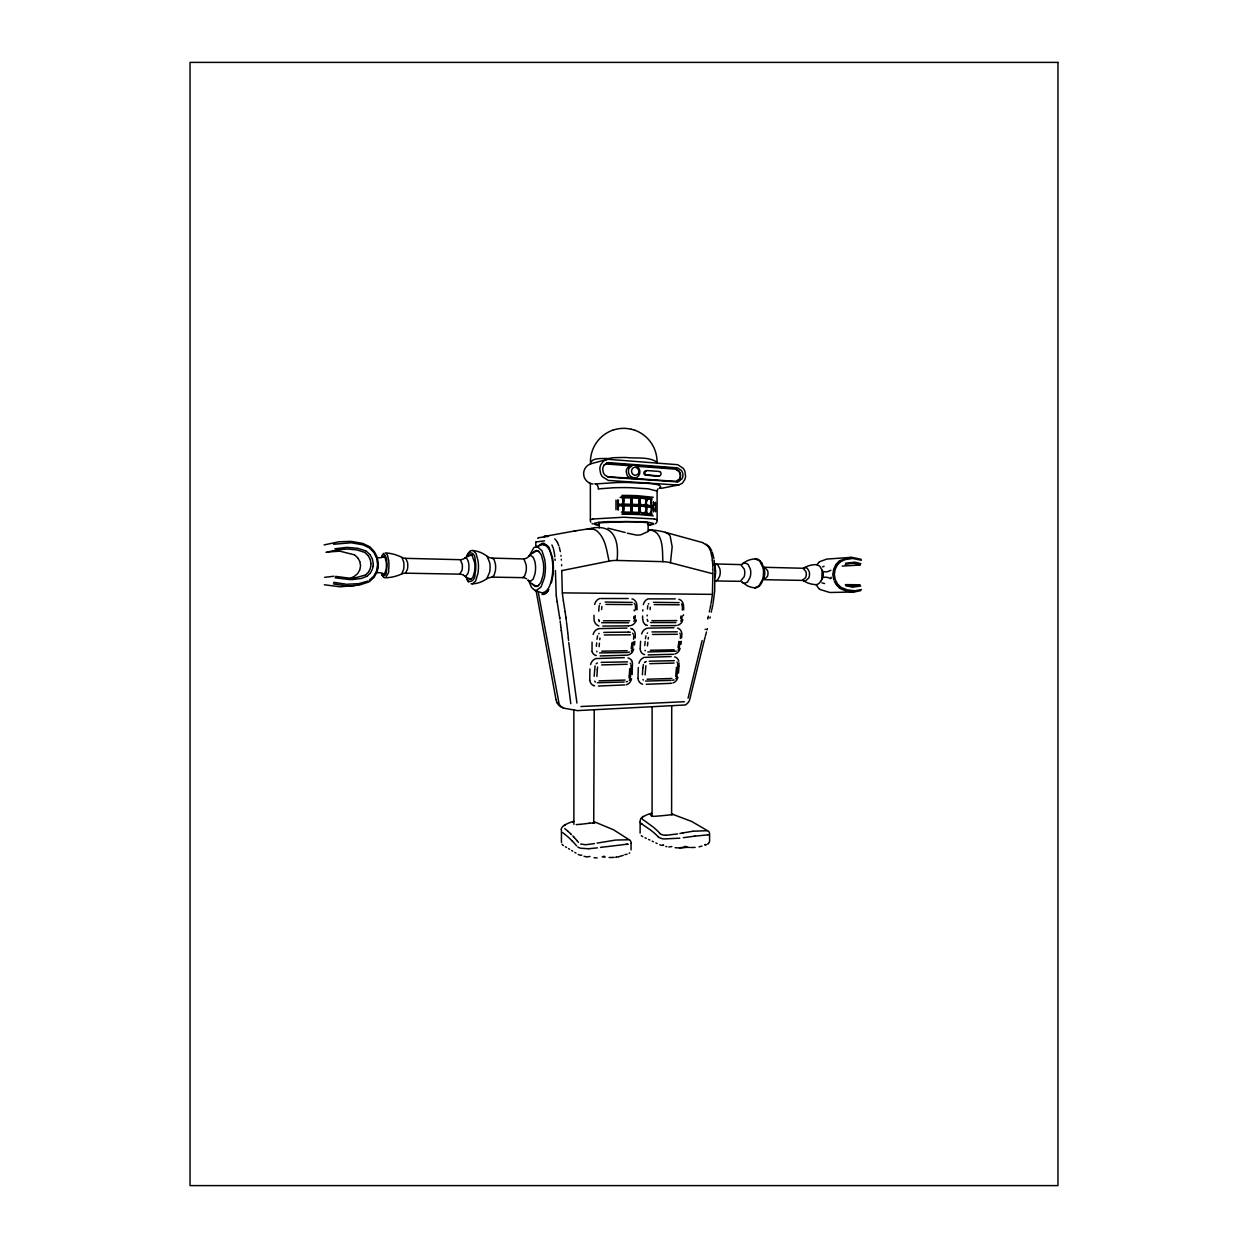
<?xml version="1.0" encoding="UTF-8"?>
<svg xmlns="http://www.w3.org/2000/svg" width="1248" height="1248" viewBox="0 0 1248 1248"><rect width="100%" height="100%" fill="white"/><g stroke="black" fill="none" stroke-linecap="round" stroke-linejoin="round"><path stroke-width="1.5" d="M370.984 564.19L370.5 567.84M631.067 849.872L631.067 843.445M646.183 513.49L646.183 506.594M645.98 505.05L645.98 498.794M649.007 530.618L648.102 531.461L648.211 523.146M651.253 505.705C653.718 490.168 638.726 505.58 651.206 505.69M651.893 513.599C649.116 507.265 654.904 504.535 653.5 511.649M651.893 499.59C648.398 504.036 655.403 510.12 653.5 502.195M661.658 815.771L654.124 816.332A9.282 9.282 0 0 1 652.08 816.052L652.111 707.132M653.562 511.68L653.562 507.718M653.562 506.173L653.562 501.961M655.528 511.805L655.528 502.351M598.572 488.888L613.033 487.796A304.762 304.762 0 0 1 630.786 487.687L648.149 488.81L657.103 491.072L657.119 520.088A3.947 3.947 0 0 1 655.512 523.676M662.501 815.677L671.611 814.726L671.72 706.181M712.889 572.91L712.889 572.161M714.854 573.893L714.667 591.131L713.029 603.736M832.915 574.314L833.57 569.618M373.214 564.221L373.121 565.89M834.382 574.298L835.021 569.915M637.057 609.742L636.87 604.781A7.176 7.176 0 0 0 633.032 599.134A7.628 7.628 0 0 0 631.987 598.978M682.422 608.93L682.438 607.838A16.333 16.333 0 0 0 682.391 606.949L682.375 606.715A9.11 9.11 0 0 0 682.25 605.779M683.686 609.82L683.576 605.342M598.837 609.43L599.227 605.483M601.614 609.539L601.864 606.466M377.504 565.11L376.568 570.476M598.775 611.192L598.806 610.319M635.497 609.976L635.544 607.979A17.16 17.16 0 0 0 635.497 606.793L635.482 606.466A9.235 9.235 0 0 0 635.341 605.576M650.146 609.632L650.317 607.152M561.444 830.029L561.444 842.4M634.187 610.912L634.218 610.038M642.829 609.742L642.782 611.021M682.406 609.211L682.375 610.054M360.5 566.171L359.83 569.712M378.269 565.172L378.035 567.715M642.58 615.982L642.658 619.336M647.447 608.993L647.806 605.67M593.954 615.295L594.11 619.991A7.004 7.004 0 0 0 598.853 625.934M635.279 615.607L635.185 617.167A17.16 17.16 0 0 1 635.045 618.259L634.967 618.665A9.017 9.017 0 0 1 634.764 619.585L634.748 619.632A5.788 5.788 0 0 1 634.483 620.318L634.421 620.443A3.713 3.713 0 0 1 633.828 621.332M647.197 615.092L647.15 615.95M683.467 614.796L683.42 615.623M594.142 676.26L595.062 665.87M596.903 676.463L597.293 669.599M682.11 615.982L682.032 617.198A16.848 16.848 0 0 1 681.892 618.228L681.845 618.446A9.36 9.36 0 0 1 681.642 619.367A5.741 5.741 0 0 1 681.377 620.1L681.377 620.1A3.697 3.697 0 0 1 680.737 621.114M629.304 675.574L629.725 668.678M633.953 616.372L633.703 618.649M632.159 674.544L632.455 663.062A7.613 7.613 0 0 0 631.597 660.566M642.424 674.731L642.845 668.008M645.122 674.934L645.871 665.73M680.94 616.06L680.659 618.509M589.945 668.928L589.711 680.144M678.506 673.093L678.959 666.448M678.974 666.136L678.99 662.828M629.304 675.667L629.023 677.929M638.321 667.571L637.962 678.054M597.293 669.505L597.605 667.04M676.447 667.368L675.73 676.385M642.86 667.898L643.375 664.607M635.185 638.087L635.263 634.546M596.341 646.339L596.669 642.845M599.758 639.709L599.96 638.024M599.087 646.667L599.414 643.204M592.067 642.19L592.02 651.409M596.996 639.382L597.605 635.856M633.563 639.272L633.688 637.681A17.144 17.144 0 0 0 633.703 636.776L633.703 636.371A9.532 9.532 0 0 0 633.641 635.575M634.468 645.013L634.842 641.363M644.764 645.528L645.185 641.488M647.447 645.856L647.837 642.252M633.298 641.831L632.736 647.119A16.63 16.63 0 0 1 632.549 648.133L632.455 648.523A9.313 9.313 0 0 1 632.221 649.334A5.803 5.803 0 0 1 631.925 650.052L631.847 650.224A3.728 3.728 0 0 1 631.27 651.019M645.466 638.742L645.934 635.84M648.164 639.07L648.383 637.416M631.94 642.704L631.207 648.57M640.614 641.285L640.13 648.586M681.673 637.837L681.814 634.031M712.312 595.358L711.001 603.658M678.428 645.341L678.865 641.378M680.956 644.264L681.283 641.316M680.347 638.446L680.456 637.104A17.581 17.581 0 0 0 680.488 636.308L680.488 635.918A9.282 9.282 0 0 0 680.441 635.06M680.004 641.581L679.411 646.573A16.91 16.91 0 0 1 679.271 647.306L679.224 647.54A9.454 9.454 0 0 1 678.959 648.445L678.943 648.476A5.834 5.834 0 0 1 678.678 649.147M678.397 645.559L678.023 647.759M373.09 566.155L372.637 568.339M831.152 577.231L831.028 577.964M378.019 567.824L377.302 570.898M639.085 513.053L639.132 506.173M670.457 562.739L672.173 546.827L670.207 536.219A8.44 8.44 0 0 0 667.571 533.458L665.2 532.303A69.139 69.139 0 0 0 657.571 530.665A71.744 71.744 0 0 0 649.444 529.854C664.014 531.57 662.251 550.867 662.875 561.662A33.634 33.634 0 0 1 670.457 562.739L712.889 573.768L712.405 594.36L562.302 592.878L561.756 570.383M688.085 698.1L702.125 640.598M710.767 604.874L710.034 608.54M712.795 604.952L711.797 609.773M709.784 609.757L709.332 611.894M711.547 610.974L711.298 612.175M708.146 617.261L708.396 616.153M708.053 617.682L707.741 619.055M709.94 618.181L710.221 616.98M639.085 504.8L638.945 498.248L632.268 497.968L632.268 504.286L638.945 504.551M705.167 629.538L705.26 629.164M707.335 628.805L707.148 629.522M707.273 628.992L707.101 629.71M706.508 631.94L705.37 636.09M682.843 619.741L682.391 621.02A8.564 8.564 0 0 1 682.094 621.66A7.176 7.176 0 0 1 677.758 625.232M636.215 619.897L635.762 621.208M551.413 582.847L552.895 575.687A61.308 61.308 0 0 0 553.27 563.8A52.042 52.042 0 0 0 552.474 557.497L549.058 547.576L543.988 543.286A4.727 4.727 0 0 0 542.053 543.348L538.434 545.86M705.042 637.276L689.473 700.424M593.128 634.468L593.689 633.001A9.11 9.11 0 0 1 594.001 632.393A7.55 7.55 0 0 1 596.84 629.46A8.284 8.284 0 0 1 598.712 628.727M641.675 633.953L642.377 632.206A7.909 7.909 0 0 1 643.703 630.302A7.16 7.16 0 0 1 646.058 628.68A8.034 8.034 0 0 1 647.041 628.337M633.703 649.194L633.157 650.645A9.282 9.282 0 0 1 632.845 651.253A8.284 8.284 0 0 1 632.284 652.127M680.16 648.398L679.271 650.458A7.394 7.394 0 0 1 675.854 653.64A8.034 8.034 0 0 1 675.028 653.905L674.903 653.952M529.277 555.719L533.848 547.7L541.835 544.799A4.306 4.306 0 0 1 543.27 544.596C549.619 546.016 551.07 554.096 552.178 559.541A55.489 55.489 0 0 1 551.897 577.824C550.68 583.331 548.98 591.334 542.615 592.784M370.313 568.448L368.737 571.709M372.419 569.026L370.609 572.645M833.758 568.963L835.77 564.782M820.825 581.303L821.824 579.275A6.49 6.49 0 0 0 822.838 577.403L823.134 576.389A9.594 9.594 0 0 0 823.196 573.004L822.853 571.646A6.053 6.053 0 0 0 822.073 570.118L819.702 566.124L816.348 564.595M466.705 556.608L467.735 554.159A7.784 7.784 0 0 1 470.402 550.961M835.208 569.306L837.143 565.422M377.005 571.802L376.662 572.676L379.564 572.707A6.646 6.646 0 0 1 382.106 573.253A9.188 9.188 0 0 0 384.54 573.971L386.053 569.681A28.486 28.486 0 0 0 386.225 561.678L384.758 556.67L382.762 557.06M821.824 579.275L822.104 570.211M376.272 571.319L375.414 573.284M466.924 556.639C468.094 549.713 475.41 553.067 475.036 559.01A37.19 37.19 0 0 1 474.973 574.345C475.66 580.336 467.953 585.328 466.627 577.512M359.611 570.258L357.755 573.409M376.646 572.723L374.306 576.919M375.305 573.503L373.776 575.952M689.161 701.095L688.054 702.749M548.87 589.555L548.106 590.85M817.081 564.704L819.062 562.099M604.126 465.083L603.502 466.159A8.065 8.065 0 0 0 602.737 469.232L603.283 472.43A8.658 8.658 0 0 0 604.999 475.16L608.587 477.173L676.993 481.837A5.039 5.039 0 0 0 678.335 481.759L682.094 478.717A7.878 7.878 0 0 0 682.937 475.738A7.41 7.41 0 0 0 682.828 473.834L682.687 473.21A8.471 8.471 0 0 0 681.299 470.356L677.539 467.86L609.149 462.68A5.538 5.538 0 0 0 607.324 462.836L604.126 465.083A4.789 4.789 0 0 1 607.386 464.069L630.334 465.785M836.144 564.252L839.202 561.023M837.502 564.923L840.403 561.943M547.622 591.568L547.825 591.162A5.179 5.179 0 0 1 544.487 592.909M368.394 572.192L365.898 574.688M370.235 573.144L367.364 575.952M373.776 577.621L369.595 581.474M373.214 576.67L369.392 580.148M528.2 556.904L528.84 556.171A18.47 18.47 0 0 1 535.532 551.522L536.032 551.32A3.338 3.338 0 0 1 536.796 551.132A3.432 3.432 0 0 1 539.23 551.897M528.497 556.546L530.15 555.578A2.215 2.215 0 0 1 531.04 555.594L533.224 557.357L534.846 561.35A28.657 28.657 0 0 1 534.83 574.408L533.114 579.212L530.353 581.35M357.365 573.862L354.104 576.529M708.427 843.476L708.458 843.461A4.571 4.571 0 0 0 708.786 843.071M687.476 703.373L685.807 704.636M384.587 573.94L383.854 574.392A1.591 1.591 0 0 1 382.699 573.425M653.359 506.548L651.284 506.298M819.468 561.756L826.816 559.073L851.417 557.357M743.231 563.269L742.279 564.065A4.337 4.337 0 0 1 744.806 562.848M645.731 470.964L646.448 470.621L644.296 471.557A2.558 2.558 0 0 0 644.826 475.02L657.634 476.252M648.102 531.461L641.035 534.706A17.113 17.113 0 0 1 640.442 534.83L640.084 534.893A17.878 17.878 0 0 1 636.542 535.096L627.307 533.192M629.148 853.336L629.226 853.273A6.256 6.256 0 0 0 629.71 852.852M486.798 578.698L489.653 572.161A28.735 28.735 0 0 0 489.778 562.988L487.141 556.327A27.191 27.191 0 0 0 472.898 550.524L476.018 553.457L478.078 561.054A41.153 41.153 0 0 1 478.468 567.325A40.981 40.981 0 0 1 477.89 573.565L475.613 581.069L472.415 583.892A26.754 26.754 0 0 0 486.814 578.698A7.067 7.067 0 0 1 487.64 578.152L491.681 577.122L522.475 577.637A8.284 8.284 0 0 1 524.659 577.964L525.283 578.183A7.441 7.441 0 0 1 526.235 578.62L526.594 578.838M707.741 844.069L707.772 844.038A6.084 6.084 0 0 0 708.318 843.586M830.872 570.242L828.173 571.475A13.26 13.26 0 0 1 825.911 571.865L822.853 571.646M839.686 560.648L850.34 557.404M537.654 538.294L537.919 538.122A4.696 4.696 0 0 1 538.746 537.701L538.886 537.654M840.871 561.6L845.068 559.619L852.275 558.511M527.405 557.606L526.968 557.903A6.973 6.973 0 0 1 526.079 558.324L525.034 558.683A8.003 8.003 0 0 1 523.91 558.87L526.079 564.689A20.389 20.389 0 0 1 526.328 569.104A20.888 20.888 0 0 1 526.016 571.724L524.612 575.999L522.6 577.637M365.399 575.047L355.29 577.824M366.85 576.311L361.421 578.432L351.764 579.618M368.862 581.958L359.393 585.062L340.907 586.763M646.402 513.833L652.018 514.488M565.313 824.678L566.982 823.82A36.551 36.551 0 0 1 573.144 821.496L573.893 821.293M367.91 581.038L358.8 583.643L347.147 584.251M594.266 523.302L598.666 522.35M677.118 481.853L679.817 479.107A7.519 7.519 0 0 0 680.456 474.365L680.316 473.741A8.674 8.674 0 0 0 678.928 470.902L675.168 468.374L635.716 465.41M353.543 576.826L350.376 578.136M401.747 573.924L403.198 573.425A8.252 8.252 0 0 1 403.759 573.3L404.321 573.222A8.611 8.611 0 0 1 405.428 573.175L459.779 574.158L462.056 570.211A18.143 18.143 0 0 0 462.212 564.143L460.231 559.697L405.6 558.34A8.642 8.642 0 0 1 401.887 557.404A41.324 41.324 0 0 0 385.538 552.895L387.426 554.97L388.69 560.586A37.409 37.409 0 0 1 388.924 566.452A38.048 38.048 0 0 1 388.612 569.946C390.031 573.862 382.247 579.15 388.456 577.574A40.544 40.544 0 0 0 401.7 573.971L403.634 569.322A24.71 24.71 0 0 0 403.712 562.115L401.887 557.388M685.152 704.98L577.559 710.611M822.479 566.857L824.101 566.296M623.267 855.364L618.758 856.705M620.131 497.312L622.736 497.047M860.761 590.632L854.552 591.942M588.775 482.648A10.374 10.374 0 0 1 590.257 464.006L590.99 463.757M861.292 589.508L855.364 590.725M659.911 488.14C665.621 482.274 633.438 483.272 630.256 482.539A354.26 354.26 0 0 0 617.12 482.539L595.124 483.974M860.746 586.014L852.899 587.122M859.404 584.922L852.119 585.936M612.612 430.279L613.876 429.858A33.088 33.088 0 0 1 626.824 428.485L631.145 429.187M701.969 846.066L699.052 846.846M674.092 679.91L672.438 680.269M648.211 524.238C650.972 521.867 638.102 522.366 636.464 521.898A250.006 250.006 0 0 0 624.78 521.617L601.271 522.725A17.332 17.332 0 0 0 599.383 523.099L598.775 524.066A3.916 3.916 0 0 0 599.274 524.238M627.432 681.517L626.231 681.814M646.277 661.565L646.121 661.596A4.399 4.399 0 0 0 645.216 662.002M676.244 651.16L647.852 651.955M629.429 652.096L628.368 652.33A14.399 14.399 0 0 1 626.87 652.486L626.387 652.501M653.936 524.144L648.211 525.08L649.038 525.049M652.47 524.332L648.96 524.987L649.787 524.878M845.224 564.424L850.902 563.41M845.614 563.207L854.786 562.193M606.45 459.638L603.548 461.042L600.928 464.474A11.731 11.731 0 0 0 599.82 468.952L600.631 473.569A12.62 12.62 0 0 0 602.534 476.83L608.338 480.433L676.993 485.004A7.254 7.254 0 0 0 678.896 484.895L682.36 483.194L684.746 479.684A11.528 11.528 0 0 0 685.589 476.174L684.98 471.619A12.386 12.386 0 0 0 683.249 468.359L677.789 464.708L609.149 459.404A8.05 8.05 0 0 0 606.45 459.638L591.521 463.601M535.548 546.764L536 546.64A3.526 3.526 0 0 1 537.342 546.64L541.96 550.789L544.705 559.4A49.904 49.904 0 0 1 544.393 577.84L541.024 587.012L536.266 590.538A3.838 3.838 0 0 1 534.799 590.304L531.492 587.387L528.84 581.116M709.363 834.709L707.928 834.865M822.838 577.403L825.334 577.184A14.617 14.617 0 0 1 828.157 577.574L830.856 578.682M596.606 658.554L624.296 657.618M324.106 544.924L338.863 541.804L350.516 541.351M599.18 628.602L626.98 628.087M333.622 544.253L350.782 542.802M636.823 466.378A6.536 6.536 0 0 1 636.277 477.828A5.366 5.366 0 0 1 635.466 477.984L631.628 478.608L628.586 477.11A7.488 7.488 0 0 1 627.042 475.16L626.215 471.526A7.582 7.582 0 0 1 626.746 469.092L628.836 466.378L632.564 465.239A4.867 4.867 0 0 1 634.093 465.114M334.901 548.808L346.336 547.388M658.102 476.221L659.272 475.972M325.978 552.302L336.57 550.118M561.756 570.617L609.055 561.132A35.88 35.88 0 0 1 617.058 560.446L662.875 561.662M593.003 518.981L623.704 517.234L654.451 518.981M327.428 551.99L339.534 551.21M336.944 550.056L346.18 549.026M678.896 484.895L662.688 488.077A11.216 11.216 0 0 1 659.818 488.28L659.365 488.249M618.337 856.799L616.59 857.08M543.551 536.64L545.797 536.219M544.206 536.515L544.705 536.422M645.216 657.353L671.143 656.557M597.137 843.071L615.607 840.076L628.274 839.764M679.895 833.477L682.89 832.915M544.83 536.39L546.484 536.078M627.276 655.169L600.179 655.949M545.423 536.281L548.792 535.657M549.229 535.579L547.934 535.813M677.586 833.914L665.761 835.333M682.391 833.009L692.858 831.262M549.572 535.517L576.124 530.712M594.469 843.57L585.686 844.74L580.648 844.054M647.962 628.134L673.982 627.728M629.959 625.685L628.477 625.856M671.564 683.218L670.519 683.358M649.256 598.9L675.293 598.884M600.881 598.541L628.228 598.525M624.858 684.934L598.416 686.026M673.514 654.248L648.18 654.919M574.22 531.024L589.15 528.746C611.504 523.224 619.523 536.827 617.058 560.446M538.933 537.638L548.246 536.422M676.369 625.451L674.513 625.591M536.11 541.928L544.565 540.868M601.692 847.267L625.451 844.412M683.342 837.689L694.746 836.144M616.122 857.142L615.701 857.204M535.829 541.96L535.798 546.702M601.286 847.33L600.506 847.439M465.613 576.404L467.984 573.378A14.102 14.102 0 0 0 468.218 572.614A22.355 22.355 0 0 0 468.172 561.07L466.658 558.09L464.771 558.106A12.028 12.028 0 0 1 470.948 555.329M693.17 831.215L707.32 830.7M597.402 847.86L588.744 848.734M679.754 838.172L663.858 838.952A12.511 12.511 0 0 1 657.852 836.675M583.471 823.945L589.524 823.228M598.759 522.335L606.918 521.648M694.418 836.191L707.476 834.896M582.457 824.086L580.304 824.335M680.02 847.735L685.901 847.08M705.089 844.678L706.415 844.506M624.858 854.646L627.089 854.225M679.786 847.922L687.866 847.298L686.618 847.158M704.73 844.865L706.181 844.693M324.636 577.34L333.778 576.248M580.741 855.223L581.833 855.098M662.189 845.458L663.577 845.286M587.137 856.83L590.023 856.487M668.834 846.94L671.876 846.565M662.407 845.27L663.39 845.161M587.215 529.074L593.33 529.292A11.076 11.076 0 0 1 596.638 530.774C605.592 537.982 606.653 550.664 609.055 561.132M384.727 556.639L384.244 556.702A9.126 9.126 0 0 0 382.434 557.185M355.04 577.855L351.265 578.12M579.946 824.366L576.202 824.6M589.259 823.259L592.847 822.931M695.12 847.408L690.908 847.532M670.379 683.374L646.292 684.278M623.376 497.047L630.926 497.125M614.203 857.36L612.612 857.485M405.522 573.175L407.472 569.119A21.06 21.06 0 0 0 407.519 562.24L405.6 558.34M744.822 562.879L748.036 564.33L750.266 568.885A15.257 15.257 0 0 1 750.719 573.752A16.318 16.318 0 0 1 749.986 577.606L747.521 582.02L744.791 583.268A4.103 4.103 0 0 1 741.842 581.942L747.521 585.905A21.31 21.31 0 0 0 754.276 587.746L754.806 587.777M354.448 585.686L346.975 585.842M625.654 844.397L625.997 844.381M626.2 844.366L627.962 844.225M626.746 844.319L627.775 844.241M755.071 558.823L759.689 560.929L762.856 567.403A21.746 21.746 0 0 1 763.526 571.49L763.355 575.718A22.916 22.916 0 0 1 762.434 579.774L758.878 586.014L754.946 587.761M672.672 814.663L671.611 814.726M805.225 567.559L807.206 568.199L808.969 570.976A9.469 9.469 0 0 1 809.5 574.829A10.124 10.124 0 0 1 808.735 577.996L805.194 581.209A2.948 2.948 0 0 1 803.478 580.694L806.13 582.223A24.492 24.492 0 0 0 815.365 584.594M593.05 822.916L594.173 822.838M594.844 822.806L593.549 822.884M628.259 625.872L602.768 626.075M593.72 822.869L594.235 709.956M492.071 577.122L493.99 575.453L495.316 571.116A22.261 22.261 0 0 0 495.394 563.971L494.13 559.681L492.242 558.121A9.001 9.001 0 0 1 490.09 557.809L489.325 557.56A7.956 7.956 0 0 1 487.141 556.343M842.197 566.077L860.262 565.048M607.074 521.633L641.113 521.68M588.526 848.749L580.804 848.25A11.794 11.794 0 0 1 580.055 848.016A8.939 8.939 0 0 1 577.824 846.971M851.089 563.394L853.866 563.441M612.456 857.485L609.071 857.485M580.96 706.524L684.372 701.719M460.481 559.697L461.136 559.65A7.285 7.285 0 0 0 463.398 558.995L463.85 558.745A6.146 6.146 0 0 0 464.615 558.23M715.478 580.928L717.631 579.914L719.581 576.342A13.931 13.931 0 0 0 720.19 573.206A13.416 13.416 0 0 0 719.706 568.464L717.865 564.938L715.744 563.956L740.657 564.611L744.229 569.041A12.823 12.823 0 0 1 744.728 573.737A13.338 13.338 0 0 1 744.104 576.826L740.376 581.334L715.307 580.928M624.187 682.001L597.371 682.75M671.018 680.363L645.544 681.08M802.448 580.398L805.553 577.621A8.923 8.923 0 0 0 806.239 574.876L806.286 574.298A8.674 8.674 0 0 0 805.849 571.475L803.026 568.261L764.478 567.294A3.167 3.167 0 0 1 763.76 567.2M845.364 584.626L860.012 584.766M625.076 680.066L599.04 680.862M671.954 678.475L647.072 679.224M854.818 590.756L847.283 589.898L841.308 587.512M815.974 564.595L814.96 564.626A24.227 24.227 0 0 0 803.837 567.98A3.042 3.042 0 0 1 805.225 567.544M601.162 662.376L627.572 661.846M649.21 661.19L674.372 660.691M601.708 664.919L627.182 664.279M649.787 663.671L674.045 663.062M626.137 652.517L599.633 652.907M674.138 625.607L650.926 625.747M627.151 650.723L601.77 651.175M674.138 649.818L650.395 650.27M618.025 504.769L622.518 504.707M618.025 505.393L622.518 505.346M639.428 497.484L641.534 497.5M339.893 586.778L324.34 584.766M350.735 579.649L335.088 577.824M603.767 632.393L628.165 632.143M651.986 631.925L677.29 631.816M604.297 634.982L630.49 634.795M652.532 634.452L677.461 634.265M347.022 549.011L356.85 549.884L364.478 552.334M522.99 558.932L492.242 558.121M621.894 495.409L624.203 495.409A274.638 274.638 0 0 1 638.056 495.752L653.266 497.281M621.972 496.938L624.187 496.938A266.666 266.666 0 0 1 637.463 497.266L652.064 498.716M621.379 497.858L622.331 497.858C626.839 504.707 616.169 507.25 618.509 500.198M621.379 512.086L622.331 512.086C626.824 505.081 616.184 502.835 618.509 509.824M622.502 512.99L625.404 512.99M347.225 547.373L357.739 548.324L365.773 550.914M628.742 622.799L601.661 622.705M675.839 622.565L650.598 622.565M629.71 620.786L603.424 620.786M653.562 620.693L676.853 620.599M851.978 557.341L860.964 559.26M852.821 558.496L861.37 560.258M623.579 504.707L630.926 504.785M623.579 505.346L630.926 505.424M349.549 578.152L335.447 576.373M628.228 632.143L630.349 632.268M624.546 512.99L623.594 512.99M625.014 512.99L626.917 513.006M605.171 602.035L632.268 602.41M653.484 602.316L679.115 602.644M605.888 604.391L632.143 604.609M654.233 604.609L679.24 604.812M653.406 620.693L651.908 620.615M626.543 513.006L627.682 513.022M544.253 592.816L542.412 592.8A4.321 4.321 0 0 1 540.992 592.535L534.799 590.304M627.385 513.006L629.273 513.037M628.82 513.022L631.176 513.068M764.478 567.294L767.567 570.586A9.188 9.188 0 0 1 767.957 574.064A9.594 9.594 0 0 1 767.473 576.342L764.275 579.696L802.308 580.398A2.683 2.683 0 0 1 802.948 580.476M629.756 513.037L630.692 513.068M631.067 513.068L633.734 513.131M377.255 557.638L379.72 557.7A6.521 6.521 0 0 0 381.701 557.435A6.224 6.224 0 0 0 382.278 557.248M631.956 504.816L638.804 505.081M631.956 505.456L638.804 505.721M632.268 497.156L638.352 497.406M633.282 513.115L634.608 513.162M602.113 856.892L605.186 857.126M634.374 513.162L638.118 513.302M543.27 544.596L544.534 544.643M635.934 513.209L636.808 513.24M679.286 847.938L675.168 847.704M637.244 513.256L638.992 513.334M830.388 592.488L853.835 591.973L846.128 591.053L840.154 588.557M597.137 857.906L594.001 857.719M638.633 513.318L639.413 513.365M346.133 584.204L333.731 582.317M345.883 585.796L333.341 583.861M639.725 505.128L645.575 505.565M639.725 505.768L645.575 506.204M684.278 846.955L685.308 847.033M641.394 513.458L642.97 513.568M640.801 521.664L645.341 521.992M642.58 513.536L647.088 513.895M829.686 592.457L819.858 589.43M607.402 476.689L630.334 478.249M633.329 478.452L675.605 481.354L679.052 479.372A6.49 6.49 0 0 0 680.176 476.767A6.131 6.131 0 0 0 680.269 475.004L680.035 473.834A7.66 7.66 0 0 0 679.052 471.65L675.62 469.17L637.369 466.315M658.788 476.003L645.871 474.708A2.808 2.808 0 0 1 645.107 473.585L644.966 472.727A2.215 2.215 0 0 1 645.746 470.98M689.66 847.47L688.584 847.376M647.135 470.558L658.975 471.432A2.246 2.246 0 0 1 659.584 471.557M351.484 541.414L362.934 543.473L369.533 546.671M351.733 542.864L362.825 544.799L369.221 547.794M632.798 465.192L606.918 463.242A5.632 5.632 0 0 0 606.263 463.242M641.924 497.64L643.406 497.749M852.306 587.075L845.567 585.702M340.33 551.273L354.479 554.861M643.765 497.78L645.512 497.952M645.59 522.007L647.275 522.163M851.136 585.858L847.501 585.234M646.324 505.643L650.77 506.204M646.324 506.267L650.77 506.828M824.585 583.549L821.917 582.863M646.183 498.014L650.692 498.623M647.509 522.194L653.203 523.302M607.948 528.169L625.139 532.49M855.722 562.286L860.855 563.737M854.771 563.534L859.622 564.923M685.09 846.316L685.994 846.456M603.533 856.253L604.469 856.393M653.266 515.83L640.224 514.644A309.738 309.738 0 0 0 633.547 514.379L631.223 514.316A313.981 313.981 0 0 0 621.894 514.254M586.529 856.83L584.064 856.346M651.284 506.922L653.359 507.406M666.838 846.69L665.777 846.487M564.751 708.349L577.247 710.564M594.532 524.41L599.274 525.143L594.298 524.066M631.363 429.25L634.873 430.279M596.279 655.59L594.844 655.013A5.756 5.756 0 0 1 592.394 652.408A6.661 6.661 0 0 1 592.207 651.94L592.098 651.659M644.576 654.592L643.016 653.952A5.304 5.304 0 0 1 641.144 652.111A5.772 5.772 0 0 1 640.801 651.456A6.568 6.568 0 0 1 640.614 651.004L640.177 649.132M665.2 532.303L702.484 542.552M671.658 813.914L691.673 821.449L707.663 830.794M594.266 821.777L613.454 829.748L629.132 839.732M702.718 542.615L708.068 546.25M661.424 845.395L659.74 844.771M671.767 813.961L673.015 814.382M579.852 855.13L578.23 854.428M652.22 841.183L653.468 841.776M655.886 842.946L657.15 843.554M645.044 837.736L646.246 838.328M648.601 839.452L649.834 840.044M463.382 575.125L463.211 575.047A7.566 7.566 0 0 0 459.779 574.174M642.673 836.597L642.58 836.55A6.365 6.365 0 0 1 641.269 835.661M641.893 824.054L650.723 830.138A77.563 77.563 0 0 1 657.977 836.488M565.438 846.768L566.53 847.423M568.511 848.624L569.618 849.28M571.646 850.496L572.77 851.167M574.813 852.4L575.968 853.086M706.087 544.097L709.301 546.858M366.288 551.226L369.86 554.471M364.931 552.614L368.051 555.532M562.692 832.603L567.497 836.503A77.048 77.048 0 0 1 570.32 839.108L572.036 840.824M354.931 555.173L357.692 557.762M564.767 828.61L567.715 831.059M840.778 587.137L837.876 584.298M839.592 588.136L836.534 585.078M369.845 548.262L373.651 552.24M819.718 589.321L819.031 588.713M370.204 547.186L374.244 551.491M567.934 831.262L570.508 833.633M554.752 538.855L556.499 540.883M570.617 833.742L571.444 834.553M639.491 506.064L639.522 513.022M572.801 835.926L574.205 837.408M472.103 555.516L474.63 562.567A31.902 31.902 0 0 1 474.49 571.927L472.976 577.153L470.792 579.446A1.654 1.654 0 0 1 469.966 579.446L468.608 578.464M818.579 588.245L816.364 584.984M574.111 837.314L577.231 840.887M577.309 840.996L578.417 842.384M532.631 584.329L534.908 586.248A3.089 3.089 0 0 0 536.032 586.482A3.838 3.838 0 0 0 538.372 585.577L540.883 582.301L542.989 575.546A40.248 40.248 0 0 0 543.223 561.896L541.367 555.048L538.996 551.647A3.666 3.666 0 0 0 536.219 550.602M709.784 547.451L711.734 550.774M358.02 558.199L359.783 561.491M370.219 554.954L372.232 558.714M837.455 583.752L835.396 579.946M708.427 546.733L710.502 550.883M368.378 555.968L370.126 559.322M836.066 584.438L834.226 581.053M374.104 552.895L376.506 557.918M374.728 552.209L376.958 556.78M556.826 541.414L557.482 542.537M761.873 563.004L762.372 563.878M551.912 544.97L553.332 548.293M467.688 580.632L467.47 580.211A13.416 13.416 0 0 1 467.173 579.618L466.378 577.434M557.513 542.615L558.901 545.891M382.325 575.578L382.013 574.876M557.06 702.702L556.093 700.097M556.951 702.484L556.982 702.562A10.764 10.764 0 0 0 557.31 703.201A10.577 10.577 0 0 0 559.01 705.385L560.009 706.259A10.764 10.764 0 0 0 564.002 708.193L561.054 706.508A8.939 8.939 0 0 1 559.135 703.997L538.184 591.724M712.343 552.287L713.872 558.433M381.826 574.392C381.514 576.389 386.677 577.59 386.568 569.93A31.496 31.496 0 0 0 386.958 565.906A29.437 29.437 0 0 0 386.677 560.836C387.005 558.433 384.088 551.148 382.184 556.14A16.006 16.006 0 0 0 381.701 557.435A12.979 12.979 0 0 1 382.34 555.329L382.403 555.22A7.098 7.098 0 0 1 382.793 554.533A4.025 4.025 0 0 1 384.041 553.223M835.162 579.275L834.397 574.938M372.434 559.307L373.199 563.519M370.313 559.853L370.968 563.612M833.726 579.68L832.915 575.047M359.954 561.99L360.516 565.64M710.736 551.632L712.062 557.731M559.354 547.388L560.352 551.647M553.519 548.948L554.627 554.752M376.74 558.698L377.52 564.252M377.473 558.418L378.253 563.41M555.984 699.566L536.063 590.538M598.697 619.523L598.822 620.147A4.82 4.82 0 0 0 599.009 620.693M556.265 595.795L557.154 601.77M576.935 703.061L568.76 642.533M557.107 601.505L559.541 616.871M570.788 703.669L561.304 630.193M563.363 600.818L562.364 593.408M563.394 600.943L565.063 611.473M647.244 619.398L647.384 620.053A4.758 4.758 0 0 0 647.525 620.506M565.11 611.801L565.952 617.744M635.201 634.015L635.154 633.61A6.365 6.365 0 0 0 631.722 628.618M559.619 617.354L559.728 618.15M559.634 617.479L559.868 619.195M565.89 617.245L566.015 618.197L565.906 617.417M560.134 621.02L560.383 622.939M714.121 560.149L714.527 564.018M566.14 619.086L566.358 620.802M560.508 623.891L560.96 627.385M566.483 621.785L567.778 632.627M712.202 558.808L712.358 560.212M560.914 555.407L561.007 556.187M561.054 628.165L561.382 630.895M556.202 595.28L555.422 570.586M681.767 633.516L681.751 633.454A8.908 8.908 0 0 0 681.58 632.424A7.519 7.519 0 0 0 681.314 631.55A5.756 5.756 0 0 0 677.524 628.072M554.72 555.563L554.845 556.733M567.856 633.266L568.277 637.432M712.358 560.102L712.592 562.864M568.308 637.759L568.573 640.536M561.304 559.229L561.366 560.087M714.527 564.112L714.73 567.544M555.048 558.995L555.142 560.383M712.608 563.082L712.67 564.018M712.702 564.548L712.733 565.126M712.733 565.282L712.78 566.342M378.253 563.472L378.284 564.314M714.745 567.824L714.792 569.275M561.616 564.72L561.662 565.75M712.826 567.466L712.889 570.976M714.808 569.852L714.839 571.007M617.682 504.504L617.682 500.245L617.682 509.87M599.274 523.146L599.274 527.873M590.351 464.006C591.63 455.645 606.606 460.013 612.362 457.782A242.549 242.549 0 0 1 626.246 457.501C636.074 458.671 649.241 456.378 657.134 462.353A3.76 3.76 0 0 0 657.212 463.117M590.351 483.382L590.366 520.088A4.321 4.321 0 0 0 590.741 522.148M573.846 709.956L573.893 824.366M640.115 833.149L640.162 820.778A6.1 6.1 0 0 1 640.271 820.17M639.522 497.843L639.522 504.769M631.706 497.5L631.706 504.457M631.706 505.783L631.706 512.741M631.207 497.5L631.207 504.442M631.207 505.783L631.207 512.725M623.298 497.406L623.298 504.348M623.298 505.69L623.298 512.647M622.799 497.406L622.799 504.348M622.783 505.69L622.783 512.647M615.982 500.105L615.982 509.746M634.873 430.248A33.634 33.634 0 0 1 657.041 462.134M590.429 462.119A33.68 33.68 0 0 1 612.596 430.232M599.836 603.923A3.775 3.775 0 0 1 600.21 603.408M599.492 621.551A2.824 2.824 0 0 1 599.18 621.067M634.124 603.252A3.51 3.51 0 0 1 635.123 604.796M471.042 550.758A3.978 3.978 0 0 1 472.602 550.477M472.118 583.892A3.962 3.962 0 0 1 471.151 583.752M468.686 582.098A8.876 8.876 0 0 1 467.704 580.663M592.8 523.879A5.491 5.491 0 0 1 592.067 523.536M652.08 816.02A4.212 4.212 0 0 1 651.004 815.584L650.442 814.523L651.581 813.29A34.242 34.242 0 0 0 646.105 815.162L642.673 816.956A6.162 6.162 0 0 0 640.739 818.782M528.091 580.258A18.611 18.611 0 0 0 534.94 585.562L535.439 585.796A3.385 3.385 0 0 0 538.652 585.39M596.17 663.811A3.869 3.869 0 0 1 597.48 662.969M595.452 682.016A2.824 2.824 0 0 1 594.719 681.143M632.596 633.204A3.089 3.089 0 0 1 633.329 634.28M598.744 633.797A3.697 3.697 0 0 1 599.149 633.438M597.012 651.737A2.699 2.699 0 0 1 596.7 651.222M630.287 663.172A3.104 3.104 0 0 1 630.63 663.811M630.973 665.059A9.469 9.469 0 0 1 631.051 665.839L631.067 666.307A17.644 17.644 0 0 1 631.067 667.118L630.505 676.447A17.55 17.55 0 0 1 630.38 677.399L630.318 677.789A9.298 9.298 0 0 1 630.1 678.678L630.084 678.725A5.71 5.71 0 0 1 629.85 679.396L629.803 679.489A3.65 3.65 0 0 1 629.242 680.394M741.811 564.314A3.463 3.463 0 0 1 741.343 564.47M743.215 563.254A20.686 20.686 0 0 1 754.712 558.917M755.648 558.542A8.081 8.081 0 0 1 761.67 563.098M762.185 563.956A20.093 20.093 0 0 1 761.608 582.816M761.498 582.894A8.268 8.268 0 0 1 755.134 588.026M644.452 662.594A3.494 3.494 0 0 1 644.842 662.251M643.328 680.051A2.714 2.714 0 0 1 642.954 679.489M676.244 678.241A3.635 3.635 0 0 1 675.87 678.787M676.463 677.804A5.647 5.647 0 0 0 676.697 677.134L676.712 677.087A9.157 9.157 0 0 0 676.9 676.338L676.962 675.964A16.786 16.786 0 0 0 677.056 675.23L677.695 665.59A17.862 17.862 0 0 0 677.695 665.059L677.68 664.607A9.017 9.017 0 0 0 677.617 663.858M676.978 662.017A2.995 2.995 0 0 1 677.305 662.641M647.182 633.298A3.557 3.557 0 0 1 647.572 632.939M645.356 650.801A2.636 2.636 0 0 1 645.044 650.302M678.444 649.553A3.728 3.728 0 0 1 678.023 650.114M679.817 633.173A2.964 2.964 0 0 1 680.144 633.812M385.18 577.762A2.605 2.605 0 0 1 384.556 577.668M384.056 577.481A2.839 2.839 0 0 1 383.588 577.184A3.463 3.463 0 0 1 383.136 576.763M709.223 842.353A3.557 3.557 0 0 0 709.597 840.84L709.582 834.272A4.462 4.462 0 0 0 708.536 831.23M471.432 579.103A12.23 12.23 0 0 1 464.506 575.952M463.616 575.281A6.224 6.224 0 0 1 464.287 575.749M648.398 604.141A3.292 3.292 0 0 1 648.757 603.642M647.993 621.348A2.761 2.761 0 0 1 647.681 620.864M681.47 603.907A3.416 3.416 0 0 1 682.032 605.015M593.034 483.974A10.312 10.312 0 0 1 589.087 482.82M561.116 829.53A6.786 6.786 0 0 1 565.016 824.912M572.832 822.089A1.95 1.95 0 0 1 573.44 821.855M629.788 840.044A4.914 4.914 0 0 1 631.223 843.289M640.458 819.468A4.228 4.228 0 0 1 640.723 818.922M563.441 845.551A4.976 4.976 0 0 1 562.006 844.225M820.638 581.225A6.162 6.162 0 0 1 815.849 584.782M657.244 491.338A3.448 3.448 0 0 1 657.977 488.888M530.338 581.474A3.12 3.12 0 0 1 528.029 580.024M635.466 477.984A4.836 4.836 0 0 1 634.093 478.093L630.427 476.237A7.706 7.706 0 0 1 628.711 473.226L628.571 472.649A6.724 6.724 0 0 1 628.446 470.917A7.223 7.223 0 0 1 629.148 468.156L632.564 465.239A5.554 5.554 0 0 1 636.496 465.769M572.036 840.824A71.698 71.698 0 0 1 576.607 845.863M641.94 823.945A3.229 3.229 0 0 1 640.006 822.151M635.794 621.223A7.566 7.566 0 0 1 630.942 625.56M594.688 604.484A7.8 7.8 0 0 1 599.836 598.478M647.291 625.373A6.614 6.614 0 0 1 645.544 624.624M645.434 624.764A6.817 6.817 0 0 1 642.845 619.819M643.375 604.703A7.597 7.597 0 0 1 648.242 598.806M678.881 599.321A6.708 6.708 0 0 1 680.597 600.085A5.819 5.819 0 0 1 681.314 600.631A7.379 7.379 0 0 1 683.42 604.874M659.833 471.65A2.309 2.309 0 0 1 659.708 475.816M547.357 591.911A8.908 8.908 0 0 1 546.562 592.8A5.117 5.117 0 0 1 541.975 594.391M639.007 663.296A8.284 8.284 0 0 1 644.233 657.353M642.58 684.263A6.63 6.63 0 0 1 638.024 678.538M672.937 682.906A7.379 7.379 0 0 0 673.858 682.547A6.989 6.989 0 0 0 674.684 682.079A6.49 6.49 0 0 0 675.433 681.533A8.455 8.455 0 0 0 677.851 677.196M678.725 661.237A6.958 6.958 0 0 0 678.054 659.443A5.569 5.569 0 0 0 674.669 656.885M632.315 652.142A7.66 7.66 0 0 1 628.228 654.935M630.708 628.477A7.114 7.114 0 0 1 631.628 628.789M533.286 552.724A5.039 5.039 0 0 1 536.188 550.555M590.6 664.529A8.486 8.486 0 0 1 596.076 658.46M593.533 685.636A6.786 6.786 0 0 1 589.789 680.144M594.61 685.745A7.457 7.457 0 0 1 593.642 685.433M631.566 678.756A8.143 8.143 0 0 1 626.449 684.809M627.994 657.961A5.85 5.85 0 0 1 631.628 660.535M643.063 816.364A2.215 2.215 0 0 0 643.843 820.248L653.032 826.925A79.264 79.264 0 0 1 659.74 833.149M665.636 835.208A10.109 10.109 0 0 1 659.537 833.43M595.234 483.694A4.711 4.711 0 0 1 598.229 488.826M564.127 825.63A3.619 3.619 0 0 1 565.204 824.772M468.858 555.719A2.34 2.34 0 0 1 472.306 555.282M544.565 544.487A6.115 6.115 0 0 1 548.527 546.998M590.413 519.745A8.19 8.19 0 0 1 593.018 519.106M654.436 519.121A7.691 7.691 0 0 1 657.134 519.792M763.838 568.495A11.965 11.965 0 0 1 763.558 578.479M714.48 563.737A35.74 35.74 0 0 1 714.823 577.231M715.01 567.076A20.124 20.124 0 0 1 714.823 577.465M638.945 506.142L638.945 512.429L632.268 512.179L632.268 505.877L638.945 506.142M640.177 506.204C638.305 522.428 655.59 505.19 640.177 506.204M640.177 498.326C638.305 514.55 655.574 497.375 640.177 498.326M646.87 506.719C644.608 522.506 659.24 506.376 646.87 506.719M637.744 474.474L634.873 475.488L632.689 474.115A5.242 5.242 0 0 1 631.753 472.274L631.597 471.479A3.869 3.869 0 0 1 631.675 470.293A4.274 4.274 0 0 1 633.001 468.016L634.546 467.204A2.512 2.512 0 0 1 635.56 467.204L637.447 468.328A5.226 5.226 0 0 1 638.524 470.028L638.82 471.198A3.947 3.947 0 0 1 638.773 472.384A4.368 4.368 0 0 1 637.744 474.474M1057.961 62.4L190.039 62.4L190.039 1185.6L1057.961 1185.6L1057.961 62.4M624.187 497.858L623.75 504.161L630.895 504.254L630.895 497.936L624.187 497.858M624.187 505.768L623.735 512.086L630.895 512.148L630.895 505.846L624.187 505.768"/></g></svg>
